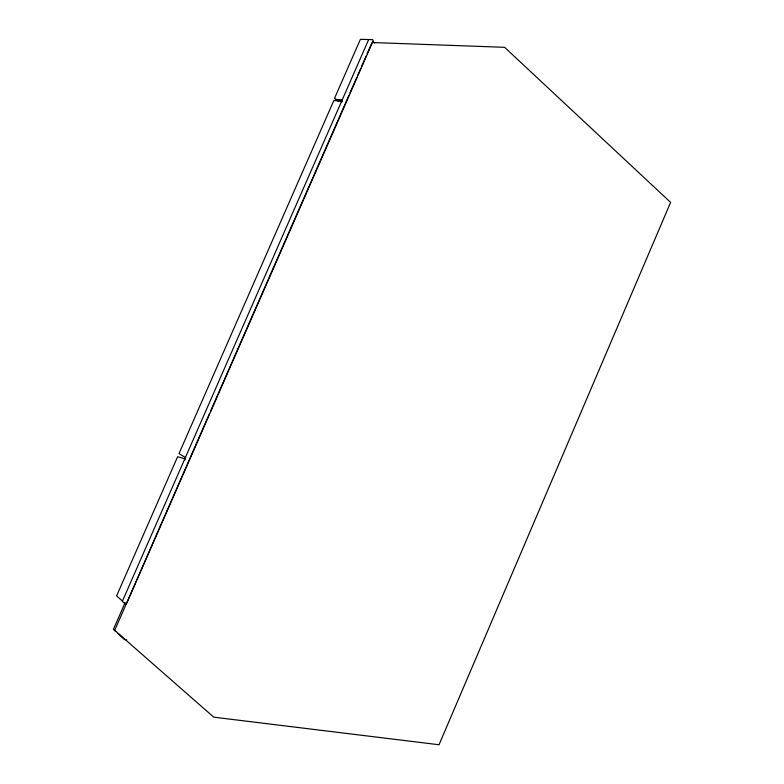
<?xml version="1.0" encoding="UTF-8"?>
<svg xmlns="http://www.w3.org/2000/svg" width="784" height="784" viewBox="0 0 784 784"><rect width="100%" height="100%" fill="white"/><g stroke="black" fill="none" stroke-linecap="round" stroke-linejoin="round"><path stroke-width="1.18" d="M118.061 633.521L124.352 639.46L126.812 639.969M335.817 99.264L338.815 101.655M338.992 99.519L342.01 101.822M125.175 602.494L113.406 629.356L115.601 631.404M209.465 413.648L114.699 630.326L213.748 717.174L439.03 744.751L670.614 202.39L504.612 47.314L372.077 42.522M210.445 411.404L348.988 95.217M349.968 92.973L356.847 77.283M357.827 75.039L360.777 68.306M361.757 66.072L366.177 55.978M367.167 53.733L371.587 43.639M185.553 457.699L184.534 460.208M368.705 39.474L122.314 601.348L125.185 603.886L126.41 603.964L373.282 40.513L372.488 39.651L360.415 39.308L334.533 98.323L335.728 99.362L342.314 100.019M185.044 458.885L177.625 456.729L116.591 595.899L122.667 601.24M372.665 41.454L374.683 43.051M185.7 457.768L179.007 453.564L333.837 100.519L342.098 101.195"/></g></svg>
